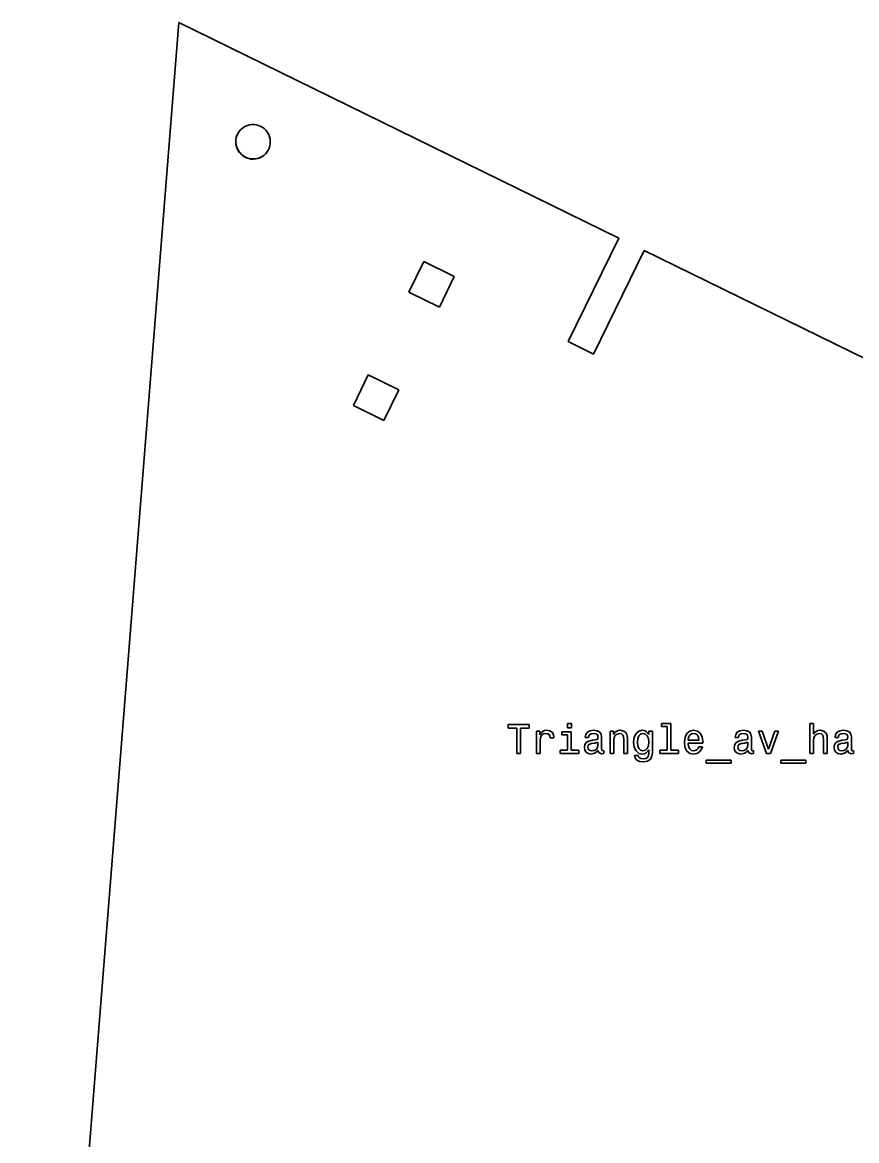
# Model space of a CAD drawing. Extents: x 182 to 477, y 14 to 402.
# Drawn here: x 183 to 327.9, y 207.9 to 401.9 of the extents above; entities that cross this region are included whole.
import ezdxf

# ---------------------------------------------------------------- set-up
doc = ezdxf.new("R2010")
doc.units = 0

msp = doc.modelspace()

# ---------------------------------------------------------------- linework, layer by layer
at = {"color": 7, "lineweight": 35}
for p, q in [((210.157959, 401.903259), (183.005249, 59.893295)), ((286.582458, 364.469208), (210.157959, 401.903259)), ((282.185242, 344.352661), (290.98291, 362.313782)), ((371.807861, 322.724304), (290.98291, 362.313782))]:
    msp.add_line(p, q, dxfattribs=at)
at = {"color": 7, "lineweight": 35, "ltscale": 0.5}
msp.add_line((286.582458, 364.469208), (277.78479, 346.508118), dxfattribs=at)
at = {"color": 7, "lineweight": 35, "ltscale": 0.1475}
for p, q in [((250.106598, 355.102936), (252.70192, 360.401459)), ((252.70192, 360.401459), (258.000427, 357.806152)), ((258.000427, 357.806152), (255.405121, 352.507629)), ((255.405121, 352.507629), (250.106598, 355.102936)), ((243.068481, 340.73407), (248.367004, 338.138733)), ((248.367004, 338.138733), (245.771683, 332.84021)), ((245.771683, 332.84021), (240.47316, 335.435516))]:
    msp.add_line(p, q, dxfattribs=at)
at = {"color": 7, "lineweight": 35, "ltscale": 0.1225}
msp.add_line((277.78479, 346.508118), (282.185242, 344.352661), dxfattribs=at)
at = {"color": 7, "lineweight": 35, "ltscale": 0.147501}
msp.add_line((240.47316, 335.435516), (243.068481, 340.73407), dxfattribs=at)
at = {"color": 7, "lineweight": 35, "ltscale": 0.092399}
msp.add_line((271.022675, 280.068787), (267.326721, 280.068787), dxfattribs=at)
at = {"color": 7, "lineweight": 35, "ltscale": 0.01513}
for p, q in [((267.326721, 280.068787), (267.326721, 279.463593)), ((271.022675, 279.463593), (271.022675, 280.068787))]:
    msp.add_line(p, q, dxfattribs=at)
at = {"color": 7, "lineweight": 35, "ltscale": 0.038004}
msp.add_line((267.326721, 279.463593), (268.846863, 279.463593), dxfattribs=at)
at = {"color": 7, "lineweight": 35, "ltscale": 0.10987}
for p, q in [((268.846863, 279.463593), (268.846863, 275.068787)), ((269.509705, 275.068787), (269.509705, 279.463593))]:
    msp.add_line(p, q, dxfattribs=at)
at = {"color": 7, "lineweight": 35, "ltscale": 0.037824}
msp.add_line((269.509705, 279.463593), (271.022675, 279.463593), dxfattribs=at)
at = {"color": 7, "lineweight": 35, "ltscale": 0.01675}
for p, q in [((278.320923, 280.241699), (277.650909, 280.241699)), ((277.650909, 279.52124), (278.320923, 279.52124))]:
    msp.add_line(p, q, dxfattribs=at)
at = {"color": 7, "lineweight": 35, "ltscale": 0.018011}
for p, q in [((277.650909, 280.241699), (277.650909, 279.52124)), ((278.320923, 279.52124), (278.320923, 280.241699))]:
    msp.add_line(p, q, dxfattribs=at)
at = {"color": 7, "lineweight": 35, "ltscale": 0.013329}
for p, q in [((293.976563, 280.241699), (293.976563, 279.708557)), ((276.3685, 275.601929), (276.3685, 275.068787)), ((279.610565, 275.068787), (279.610565, 275.601929)), ((293.666748, 275.601929), (293.666748, 275.068787)), ((296.901642, 275.068787), (296.901642, 275.601929))]:
    msp.add_line(p, q, dxfattribs=at)
at = {"color": 7, "lineweight": 35, "ltscale": 0.040706}
for p, q in [((295.604797, 280.241699), (293.976563, 280.241699)), ((278.299316, 278.807983), (276.671082, 278.807983))]:
    msp.add_line(p, q, dxfattribs=at)
at = {"color": 7, "lineweight": 35, "ltscale": 0.024856}
msp.add_line((293.976563, 279.708557), (294.970795, 279.708557), dxfattribs=at)
at = {"color": 7, "lineweight": 35, "ltscale": 0.102666}
msp.add_line((294.970795, 279.708557), (294.970795, 275.601929), dxfattribs=at)
at = {"color": 7, "lineweight": 35, "ltscale": 0.115994}
msp.add_line((295.604797, 275.601929), (295.604797, 280.241699), dxfattribs=at)
at = {"color": 7, "lineweight": 35, "ltscale": 0.129323}
msp.add_line((319.733063, 280.241699), (319.733063, 275.068787), dxfattribs=at)
at = {"color": 7, "lineweight": 35, "ltscale": 0.01585}
for p, q in [((320.367065, 280.241699), (319.733063, 280.241699)), ((272.261871, 275.068787), (272.895874, 275.068787)), ((285.035645, 275.068787), (285.669647, 275.068787)), ((319.733063, 275.068787), (320.367065, 275.068787)), ((322.103363, 275.068787), (322.737366, 275.068787))]:
    msp.add_line(p, q, dxfattribs=at)
at = {"color": 7, "lineweight": 35, "ltscale": 0.04665}
msp.add_line((320.367065, 278.375702), (320.367065, 280.241699), dxfattribs=at)
at = {"color": 7, "lineweight": 35, "ltscale": 0.096722}
for p, q in [((272.261871, 278.937683), (272.261871, 275.068787)), ((285.035645, 278.937683), (285.035645, 275.068787))]:
    msp.add_line(p, q, dxfattribs=at)
at = {"color": 7, "lineweight": 35, "ltscale": 0.01441}
msp.add_line((272.838257, 278.937683), (272.261871, 278.937683), dxfattribs=at)
at = {"color": 7, "lineweight": 35, "ltscale": 0.016031}
msp.add_line((272.838257, 278.296448), (272.838257, 278.937683), dxfattribs=at)
at = {"color": 7, "lineweight": 35, "ltscale": 0.009991}
msp.add_line((273.061584, 278.627869), (272.838257, 278.296448), dxfattribs=at)
at = {"color": 7, "lineweight": 35, "ltscale": 0.013426}
msp.add_line((272.895874, 277.280609), (272.960693, 277.813721), dxfattribs=at)
at = {"color": 7, "lineweight": 35, "ltscale": 0.010714}
msp.add_line((272.960693, 277.813721), (273.155243, 278.195587), dxfattribs=at)
at = {"color": 7, "lineweight": 35, "ltscale": 0.009319}
msp.add_line((273.34256, 278.872803), (273.061584, 278.627869), dxfattribs=at)
at = {"color": 7, "lineweight": 35, "ltscale": 0.009799}
msp.add_line((273.155243, 278.195587), (273.472229, 278.426147), dxfattribs=at)
at = {"color": 7, "lineweight": 35, "ltscale": 0.008705}
msp.add_line((273.659546, 279.016907), (273.34256, 278.872803), dxfattribs=at)
at = {"color": 7, "lineweight": 35, "ltscale": 0.01081}
msp.add_line((273.472229, 278.426147), (273.897308, 278.505371), dxfattribs=at)
at = {"color": 7, "lineweight": 35, "ltscale": 0.009298}
msp.add_line((274.026978, 279.074554), (273.659546, 279.016907), dxfattribs=at)
at = {"color": 7, "lineweight": 35, "ltscale": 0.008024}
msp.add_line((273.897308, 278.505371), (274.214294, 278.454956), dxfattribs=at)
at = {"color": 7, "lineweight": 35, "ltscale": 0.01368}
msp.add_line((274.567322, 278.988098), (274.026978, 279.074554), dxfattribs=at)
at = {"color": 7, "lineweight": 35, "ltscale": 0.006951}
msp.add_line((274.214294, 278.454956), (274.452087, 278.310852), dxfattribs=at)
at = {"color": 7, "lineweight": 35, "ltscale": 0.007104}
msp.add_line((274.452087, 278.310852), (274.596161, 278.065918), dxfattribs=at)
at = {"color": 7, "lineweight": 35, "ltscale": 0.011743}
msp.add_line((274.963593, 278.735931), (274.567322, 278.988098), dxfattribs=at)
at = {"color": 7, "lineweight": 35, "ltscale": 0.008381}
msp.add_line((274.596161, 278.065918), (274.646606, 277.734497), dxfattribs=at)
at = {"color": 7, "lineweight": 35, "ltscale": 0.016029}
msp.add_line((274.646606, 277.734497), (275.287781, 277.734497), dxfattribs=at)
at = {"color": 7, "lineweight": 35, "ltscale": 0.01202}
msp.add_line((275.201355, 278.318054), (274.963593, 278.735931), dxfattribs=at)
at = {"color": 7, "lineweight": 35, "ltscale": 0.014748}
for p, q in [((275.287781, 277.734497), (275.201355, 278.318054)), ((281.815186, 276.776276), (282.398743, 276.862732)), ((307.838257, 276.776276), (308.421814, 276.862732)), ((325.186951, 276.776276), (325.770508, 276.862732))]:
    msp.add_line(p, q, dxfattribs=at)
at = {"color": 7, "lineweight": 35, "ltscale": 0.013509}
msp.add_line((276.671082, 278.807983), (276.671082, 278.267639), dxfattribs=at)
at = {"color": 7, "lineweight": 35, "ltscale": 0.024857}
msp.add_line((276.671082, 278.267639), (277.665344, 278.267639), dxfattribs=at)
at = {"color": 7, "lineweight": 35, "ltscale": 0.066643}
msp.add_line((277.665344, 278.267639), (277.665344, 275.601929), dxfattribs=at)
at = {"color": 7, "lineweight": 35, "ltscale": 0.080151}
msp.add_line((278.299316, 275.601929), (278.299316, 278.807983), dxfattribs=at)
at = {"color": 7, "lineweight": 35, "ltscale": 0.012824}
for p, q in [((280.828156, 278.361298), (280.734497, 277.856964)), ((306.851196, 278.361298), (306.757538, 277.856964)), ((324.199921, 278.361298), (324.106262, 277.856964))]:
    msp.add_line(p, q, dxfattribs=at)
at = {"color": 7, "lineweight": 35, "ltscale": 0.001081}
for p, q in [((280.734497, 277.856964), (280.734497, 277.813721)), ((306.757538, 277.856964), (306.757538, 277.813721)), ((324.106262, 277.856964), (324.106262, 277.813721))]:
    msp.add_line(p, q, dxfattribs=at)
at = {"color": 7, "lineweight": 35, "ltscale": 0.014229}
for p, q in [((280.734497, 277.813721), (281.30365, 277.813721)), ((324.106262, 277.813721), (324.675415, 277.813721))]:
    msp.add_line(p, q, dxfattribs=at)
at = {"color": 7, "lineweight": 35, "ltscale": 0.011852}
for p, q in [((281.109131, 278.743134), (280.828156, 278.361298)), ((307.132202, 278.743134), (306.851196, 278.361298)), ((324.480896, 278.743134), (324.199921, 278.361298)), ((309.163879, 275.133606), (309.617767, 274.996735)), ((326.512604, 275.133606), (326.966492, 274.996735))]:
    msp.add_line(p, q, dxfattribs=at)
at = {"color": 7, "lineweight": 35, "ltscale": 0.012736}
for p, q in [((281.555817, 278.988098), (281.109131, 278.743134)), ((324.927582, 278.988098), (324.480896, 278.743134))]:
    msp.add_line(p, q, dxfattribs=at)
at = {"color": 7, "lineweight": 35, "ltscale": 0.00767}
for p, q in [((281.30365, 277.813721), (281.354065, 278.116333)), ((307.326721, 277.813721), (307.377136, 278.116333)), ((324.675415, 277.813721), (324.72583, 278.116333))]:
    msp.add_line(p, q, dxfattribs=at)
at = {"color": 7, "lineweight": 35, "ltscale": 0.006701}
for p, q in [((281.354065, 278.116333), (281.512573, 278.332458)), ((307.377136, 278.116333), (307.535645, 278.332458)), ((324.72583, 278.116333), (324.884338, 278.332458))]:
    msp.add_line(p, q, dxfattribs=at)
at = {"color": 7, "lineweight": 35, "ltscale": 0.00725}
for p, q in [((281.512573, 278.332458), (281.771973, 278.462158)), ((307.535645, 278.332458), (307.795013, 278.462158)), ((324.884338, 278.332458), (325.143738, 278.462158))]:
    msp.add_line(p, q, dxfattribs=at)
at = {"color": 7, "lineweight": 35, "ltscale": 0.015283}
for p, q in [((282.161011, 279.074554), (281.555817, 278.988098)), ((308.184052, 279.074554), (307.578857, 278.988098)), ((325.532776, 279.074554), (324.927582, 278.988098))]:
    msp.add_line(p, q, dxfattribs=at)
at = {"color": 7, "lineweight": 35, "ltscale": 0.009272}
for p, q in [((281.771973, 278.462158), (282.139404, 278.512573)), ((286.793579, 279.074554), (286.426147, 279.024109)), ((307.795013, 278.462158), (308.162445, 278.512573)), ((325.143738, 278.462158), (325.511169, 278.512573))]:
    msp.add_line(p, q, dxfattribs=at)
at = {"color": 7, "lineweight": 35, "ltscale": 0.008871}
for p, q in [((282.139404, 278.512573), (282.492432, 278.476563)), ((308.162445, 278.512573), (308.515472, 278.476563)), ((325.511169, 278.512573), (325.864197, 278.476563))]:
    msp.add_line(p, q, dxfattribs=at)
at = {"color": 7, "lineweight": 35, "ltscale": 0.015615}
for p, q in [((282.780579, 278.9953), (282.161011, 279.074554)), ((326.152344, 278.9953), (325.532776, 279.074554))]:
    msp.add_line(p, q, dxfattribs=at)
at = {"color": 7, "lineweight": 35, "ltscale": 0.006858}
for p, q in [((282.492432, 278.476563), (282.744568, 278.3685)), ((325.864197, 278.476563), (326.116333, 278.3685))]:
    msp.add_line(p, q, dxfattribs=at)
at = {"color": 7, "lineweight": 35, "ltscale": 0.00602}
for p, q in [((282.744568, 278.3685), (282.895874, 278.181183)), ((308.767639, 278.3685), (308.918945, 278.181183)), ((326.116333, 278.3685), (326.267639, 278.181183))]:
    msp.add_line(p, q, dxfattribs=at)
at = {"color": 7, "lineweight": 35, "ltscale": 0.012244}
for p, q in [((283.220093, 278.779175), (282.780579, 278.9953)), ((309.243134, 278.779175), (308.80365, 278.9953)), ((326.591858, 278.779175), (326.152344, 278.9953))]:
    msp.add_line(p, q, dxfattribs=at)
at = {"color": 7, "lineweight": 35, "ltscale": 0.004755}
for p, q in [((282.91748, 277.619202), (282.802216, 277.467926)), ((308.940552, 277.619202), (308.825256, 277.467926)), ((326.289246, 277.619202), (326.173981, 277.467926))]:
    msp.add_line(p, q, dxfattribs=at)
at = {"color": 7, "lineweight": 35, "ltscale": 0.006606}
for p, q in [((282.895874, 278.181183), (282.946289, 277.921814)), ((308.918945, 278.181183), (308.96936, 277.921814)), ((326.267639, 278.181183), (326.318054, 277.921814))]:
    msp.add_line(p, q, dxfattribs=at)
at = {"color": 7, "lineweight": 35, "ltscale": 0.0076}
for p, q in [((282.946289, 277.921814), (282.91748, 277.619202)), ((308.96936, 277.921814), (308.940552, 277.619202)), ((326.318054, 277.921814), (326.289246, 277.619202))]:
    msp.add_line(p, q, dxfattribs=at)
at = {"color": 7, "lineweight": 35, "ltscale": 0.010993}
for p, q in [((283.472229, 278.418945), (283.220093, 278.779175)), ((309.4953, 278.418945), (309.243134, 278.779175)), ((326.843994, 278.418945), (326.591858, 278.779175))]:
    msp.add_line(p, q, dxfattribs=at)
at = {"color": 7, "lineweight": 35, "ltscale": 0.01297}
for p, q in [((283.558716, 277.90741), (283.472229, 278.418945)), ((309.581757, 277.90741), (309.4953, 278.418945)), ((326.930481, 277.90741), (326.843994, 278.418945))]:
    msp.add_line(p, q, dxfattribs=at)
at = {"color": 7, "lineweight": 35, "ltscale": 0.050072}
for p, q in [((283.558716, 275.904541), (283.558716, 277.90741)), ((309.581757, 275.904541), (309.581757, 277.90741)), ((326.930481, 275.904541), (326.930481, 277.90741))]:
    msp.add_line(p, q, dxfattribs=at)
at = {"color": 7, "lineweight": 35, "ltscale": 0.015129}
for p, q in [((285.640808, 278.937683), (285.035645, 278.937683)), ((292.384338, 278.937683), (291.779175, 278.937683))]:
    msp.add_line(p, q, dxfattribs=at)
at = {"color": 7, "lineweight": 35, "ltscale": 0.014771}
msp.add_line((285.640808, 278.346863), (285.640808, 278.937683), dxfattribs=at)
at = {"color": 7, "lineweight": 35, "ltscale": 0.009342}
msp.add_line((285.849762, 278.656677), (285.640808, 278.346863), dxfattribs=at)
at = {"color": 7, "lineweight": 35, "ltscale": 0.01289}
for p, q in [((285.669647, 277.302216), (285.734497, 277.813721)), ((320.367065, 277.302216), (320.431885, 277.813721))]:
    msp.add_line(p, q, dxfattribs=at)
at = {"color": 7, "lineweight": 35, "ltscale": 0.010724}
msp.add_line((285.734497, 277.813721), (285.94342, 278.188385), dxfattribs=at)
at = {"color": 7, "lineweight": 35, "ltscale": 0.008811}
msp.add_line((286.116333, 278.887238), (285.849762, 278.656677), dxfattribs=at)
at = {"color": 7, "lineweight": 35, "ltscale": 0.009946}
msp.add_line((285.94342, 278.188385), (286.267639, 278.418945), dxfattribs=at)
at = {"color": 7, "lineweight": 35, "ltscale": 0.008468}
msp.add_line((286.426147, 279.024109), (286.116333, 278.887238), dxfattribs=at)
at = {"color": 7, "lineweight": 35, "ltscale": 0.01102}
msp.add_line((286.267639, 278.418945), (286.69989, 278.505371), dxfattribs=at)
at = {"color": 7, "lineweight": 35, "ltscale": 0.008831}
msp.add_line((286.69989, 278.505371), (287.045715, 278.43335), dxfattribs=at)
at = {"color": 7, "lineweight": 35, "ltscale": 0.01692}
msp.add_line((287.45639, 278.937683), (286.793579, 279.074554), dxfattribs=at)
at = {"color": 7, "lineweight": 35, "ltscale": 0.00727}
for p, q in [((287.045715, 278.43335), (287.261871, 278.238831)), ((321.743134, 278.43335), (321.95929, 278.238831))]:
    msp.add_line(p, q, dxfattribs=at)
at = {"color": 7, "lineweight": 35, "ltscale": 0.008544}
for p, q in [((287.261871, 278.238831), (287.369934, 277.914612)), ((321.95929, 278.238831), (322.067352, 277.914612))]:
    msp.add_line(p, q, dxfattribs=at)
at = {"color": 7, "lineweight": 35, "ltscale": 0.010844}
for p, q in [((287.369934, 277.914612), (287.405945, 277.48233)), ((322.067352, 277.914612), (322.103363, 277.48233))]:
    msp.add_line(p, q, dxfattribs=at)
at = {"color": 7, "lineweight": 35, "ltscale": 0.060339}
for p, q in [((287.405945, 277.48233), (287.405945, 275.068787)), ((322.103363, 277.48233), (322.103363, 275.068787))]:
    msp.add_line(p, q, dxfattribs=at)
at = {"color": 7, "lineweight": 35, "ltscale": 0.014406}
for p, q in [((287.88147, 278.548615), (287.45639, 278.937683)), ((322.578857, 278.548615), (322.153809, 278.937683))]:
    msp.add_line(p, q, dxfattribs=at)
at = {"color": 7, "lineweight": 35, "ltscale": 0.01111}
msp.add_line((288.011139, 278.123535), (287.88147, 278.548615), dxfattribs=at)
at = {"color": 7, "lineweight": 35, "ltscale": 0.012809}
for p, q in [((288.039978, 277.612), (288.011139, 278.123535)), ((322.737366, 277.612), (322.708557, 278.123535))]:
    msp.add_line(p, q, dxfattribs=at)
at = {"color": 7, "lineweight": 35, "ltscale": 0.06358}
for p, q in [((288.039978, 275.068787), (288.039978, 277.612)), ((322.737366, 275.068787), (322.737366, 277.612))]:
    msp.add_line(p, q, dxfattribs=at)
at = {"color": 7, "lineweight": 35, "ltscale": 0.021961}
msp.add_line((289.243134, 277.878601), (289.135071, 277.006836), dxfattribs=at)
at = {"color": 7, "lineweight": 35, "ltscale": 0.017965}
msp.add_line((289.552917, 278.526978), (289.243134, 277.878601), dxfattribs=at)
at = {"color": 7, "lineweight": 35, "ltscale": 0.015591}
msp.add_line((290.028442, 278.930481), (289.552917, 278.526978), dxfattribs=at)
at = {"color": 7, "lineweight": 35, "ltscale": 0.016112}
msp.add_line((289.79068, 277.006836), (289.85553, 277.648041), dxfattribs=at)
at = {"color": 7, "lineweight": 35, "ltscale": 0.012844}
for p, q in [((289.85553, 277.648041), (290.050049, 278.123535)), ((291.498169, 278.123535), (291.692688, 277.648041)), ((290.050049, 275.882904), (289.85553, 276.358398))]:
    msp.add_line(p, q, dxfattribs=at)
at = {"color": 7, "lineweight": 35, "ltscale": 0.015727}
msp.add_line((290.640808, 279.074554), (290.028442, 278.930481), dxfattribs=at)
at = {"color": 7, "lineweight": 35, "ltscale": 0.010324}
msp.add_line((290.050049, 278.123535), (290.352661, 278.404541), dxfattribs=at)
at = {"color": 7, "lineweight": 35, "ltscale": 0.010396}
msp.add_line((290.352661, 278.404541), (290.756104, 278.505371), dxfattribs=at)
at = {"color": 7, "lineweight": 35, "ltscale": 0.008559}
msp.add_line((290.979431, 279.024109), (290.640808, 279.074554), dxfattribs=at)
at = {"color": 7, "lineweight": 35, "ltscale": 0.010921}
msp.add_line((290.756104, 278.505371), (291.181152, 278.404541), dxfattribs=at)
at = {"color": 7, "lineweight": 35, "ltscale": 0.008379}
msp.add_line((291.282043, 278.880005), (290.979431, 279.024109), dxfattribs=at)
at = {"color": 7, "lineweight": 35, "ltscale": 0.010591}
msp.add_line((291.181152, 278.404541), (291.498169, 278.123535), dxfattribs=at)
at = {"color": 7, "lineweight": 35, "ltscale": 0.018892}
msp.add_line((291.779175, 278.310852), (291.282043, 278.880005), dxfattribs=at)
at = {"color": 7, "lineweight": 35, "ltscale": 0.016131}
msp.add_line((291.692688, 277.648041), (291.76474, 277.006836), dxfattribs=at)
at = {"color": 7, "lineweight": 35, "ltscale": 0.015671}
for p, q in [((291.779175, 278.937683), (291.779175, 278.310852)), ((301.07312, 276.178284), (300.446289, 276.178284))]:
    msp.add_line(p, q, dxfattribs=at)
at = {"color": 7, "lineweight": 35, "ltscale": 0.0924}
msp.add_line((292.384338, 275.241699), (292.384338, 278.937683), dxfattribs=at)
at = {"color": 7, "lineweight": 35, "ltscale": 0.021805}
msp.add_line((298.054382, 277.871399), (297.939087, 277.006836), dxfattribs=at)
at = {"color": 7, "lineweight": 35, "ltscale": 0.018284}
msp.add_line((298.378601, 278.526978), (298.054382, 277.871399), dxfattribs=at)
at = {"color": 7, "lineweight": 35, "ltscale": 0.016147}
msp.add_line((298.882904, 278.930481), (298.378601, 278.526978), dxfattribs=at)
at = {"color": 7, "lineweight": 35, "ltscale": 0.012584}
msp.add_line((298.601929, 277.352661), (298.681152, 277.849762), dxfattribs=at)
at = {"color": 7, "lineweight": 35, "ltscale": 0.010395}
msp.add_line((298.681152, 277.849762), (298.875702, 278.217224), dxfattribs=at)
at = {"color": 7, "lineweight": 35, "ltscale": 0.009258}
for p, q in [((298.875702, 278.217224), (299.171082, 278.440552)), ((299.941986, 278.440552), (300.237366, 278.217224))]:
    msp.add_line(p, q, dxfattribs=at)
at = {"color": 7, "lineweight": 35, "ltscale": 0.016781}
msp.add_line((299.538513, 279.074554), (298.882904, 278.930481), dxfattribs=at)
at = {"color": 7, "lineweight": 35, "ltscale": 0.009926}
msp.add_line((299.171082, 278.440552), (299.56012, 278.519775), dxfattribs=at)
at = {"color": 7, "lineweight": 35, "ltscale": 0.017097}
msp.add_line((300.208557, 278.937683), (299.538513, 279.074554), dxfattribs=at)
at = {"color": 7, "lineweight": 35, "ltscale": 0.00975}
msp.add_line((299.56012, 278.519775), (299.941986, 278.440552), dxfattribs=at)
at = {"color": 7, "lineweight": 35, "ltscale": 0.015707}
for p, q in [((300.712891, 278.563019), (300.208557, 278.937683)), ((289.552917, 275.479431), (290.028442, 275.068787))]:
    msp.add_line(p, q, dxfattribs=at)
at = {"color": 7, "lineweight": 35, "ltscale": 0.010231}
msp.add_line((300.237366, 278.217224), (300.41748, 277.849762), dxfattribs=at)
at = {"color": 7, "lineweight": 35, "ltscale": 0.012533}
msp.add_line((300.41748, 277.849762), (300.48233, 277.352661), dxfattribs=at)
at = {"color": 7, "lineweight": 35, "ltscale": 0.017399}
msp.add_line((301.029877, 277.94342), (300.712891, 278.563019), dxfattribs=at)
at = {"color": 7, "lineweight": 35, "ltscale": 0.020913}
msp.add_line((301.145142, 277.114899), (301.029877, 277.94342), dxfattribs=at)
at = {"color": 7, "lineweight": 35, "ltscale": 0.01423}
msp.add_line((306.757538, 277.813721), (307.326721, 277.813721), dxfattribs=at)
at = {"color": 7, "lineweight": 35, "ltscale": 0.012735}
msp.add_line((307.578857, 278.988098), (307.132202, 278.743134), dxfattribs=at)
at = {"color": 7, "lineweight": 35, "ltscale": 0.015616}
msp.add_line((308.80365, 278.9953), (308.184052, 279.074554), dxfattribs=at)
at = {"color": 7, "lineweight": 35, "ltscale": 0.006859}
msp.add_line((308.515472, 278.476563), (308.767639, 278.3685), dxfattribs=at)
at = {"color": 7, "lineweight": 35, "ltscale": 0.10315}
msp.add_line((310.784912, 278.937683), (312.218628, 275.068787), dxfattribs=at)
at = {"color": 7, "lineweight": 35, "ltscale": 0.016571}
for p, q in [((311.447754, 278.937683), (310.784912, 278.937683)), ((268.846863, 275.068787), (269.509705, 275.068787))]:
    msp.add_line(p, q, dxfattribs=at)
at = {"color": 7, "lineweight": 35, "ltscale": 0.082776}
msp.add_line((312.557251, 275.818054), (311.447754, 278.937683), dxfattribs=at)
at = {"color": 7, "lineweight": 35, "ltscale": 0.082597}
msp.add_line((313.645142, 278.937683), (312.557251, 275.818054), dxfattribs=at)
at = {"color": 7, "lineweight": 35, "ltscale": 0.102964}
msp.add_line((312.888672, 275.068787), (314.300781, 278.937683), dxfattribs=at)
at = {"color": 7, "lineweight": 35, "ltscale": 0.016391}
msp.add_line((314.300781, 278.937683), (313.645142, 278.937683), dxfattribs=at)
at = {"color": 7, "lineweight": 35, "ltscale": 0.008842}
msp.add_line((320.561584, 278.671082), (320.367065, 278.375702), dxfattribs=at)
at = {"color": 7, "lineweight": 35, "ltscale": 0.010725}
msp.add_line((320.431885, 277.813721), (320.640839, 278.188385), dxfattribs=at)
at = {"color": 7, "lineweight": 35, "ltscale": 0.008441}
msp.add_line((320.820953, 278.887238), (320.561584, 278.671082), dxfattribs=at)
at = {"color": 7, "lineweight": 35, "ltscale": 0.009945}
msp.add_line((320.640839, 278.188385), (320.965027, 278.418945), dxfattribs=at)
at = {"color": 7, "lineweight": 35, "ltscale": 0.008467}
msp.add_line((321.130737, 279.024109), (320.820953, 278.887238), dxfattribs=at)
at = {"color": 7, "lineweight": 35, "ltscale": 0.011022}
msp.add_line((320.965027, 278.418945), (321.397339, 278.505371), dxfattribs=at)
at = {"color": 7, "lineweight": 35, "ltscale": 0.009094}
msp.add_line((321.490967, 279.074554), (321.130737, 279.024109), dxfattribs=at)
at = {"color": 7, "lineweight": 35, "ltscale": 0.00883}
msp.add_line((321.397339, 278.505371), (321.743134, 278.43335), dxfattribs=at)
at = {"color": 7, "lineweight": 35, "ltscale": 0.016921}
msp.add_line((322.153809, 278.937683), (321.490967, 279.074554), dxfattribs=at)
at = {"color": 7, "lineweight": 35, "ltscale": 0.011111}
msp.add_line((322.708557, 278.123535), (322.578857, 278.548615), dxfattribs=at)
at = {"color": 7, "lineweight": 35, "ltscale": 0.055296}
msp.add_line((272.895874, 275.068787), (272.895874, 277.280609), dxfattribs=at)
at = {"color": 7, "lineweight": 35, "ltscale": 0.032421}
for p, q in [((277.665344, 275.601929), (276.3685, 275.601929)), ((296.901642, 275.601929), (295.604797, 275.601929))]:
    msp.add_line(p, q, dxfattribs=at)
at = {"color": 7, "lineweight": 35, "ltscale": 0.032781}
msp.add_line((279.610565, 275.601929), (278.299316, 275.601929), dxfattribs=at)
at = {"color": 7, "lineweight": 35, "ltscale": 0.013475}
for p, q in [((280.655243, 276.617798), (280.575989, 276.084656)), ((306.678284, 276.617798), (306.59906, 276.084656)), ((324.027008, 276.617798), (323.947754, 276.084656))]:
    msp.add_line(p, q, dxfattribs=at)
at = {"color": 7, "lineweight": 35, "ltscale": 0.012024}
for p, q in [((280.575989, 276.084656), (280.648041, 275.609131)), ((306.59906, 276.084656), (306.671082, 275.609131)), ((323.947754, 276.084656), (324.019806, 275.609131))]:
    msp.add_line(p, q, dxfattribs=at)
at = {"color": 7, "lineweight": 35, "ltscale": 0.010444}
for p, q in [((280.648041, 275.609131), (280.871399, 275.256104)), ((306.671082, 275.609131), (306.89444, 275.256104))]:
    msp.add_line(p, q, dxfattribs=at)
at = {"color": 7, "lineweight": 35, "ltscale": 0.011097}
for p, q in [((280.914612, 276.978027), (280.655243, 276.617798)), ((306.937653, 276.978027), (306.678284, 276.617798)), ((324.286377, 276.978027), (324.027008, 276.617798))]:
    msp.add_line(p, q, dxfattribs=at)
at = {"color": 7, "lineweight": 35, "ltscale": 0.012406}
for p, q in [((281.354065, 277.208557), (280.914612, 276.978027)), ((324.72583, 277.208557), (324.286377, 276.978027))]:
    msp.add_line(p, q, dxfattribs=at)
at = {"color": 7, "lineweight": 35, "ltscale": 0.006345}
for p, q in [((281.209991, 276.142273), (281.238831, 276.39444)), ((307.233032, 276.142273), (307.261871, 276.39444)), ((324.581757, 276.142273), (324.610596, 276.39444))]:
    msp.add_line(p, q, dxfattribs=at)
at = {"color": 7, "lineweight": 35, "ltscale": 0.007082}
for p, q in [((281.246033, 275.861298), (281.209991, 276.142273)), ((307.269073, 275.861298), (307.233032, 276.142273)), ((324.617798, 275.861298), (324.581757, 276.142273))]:
    msp.add_line(p, q, dxfattribs=at)
at = {"color": 7, "lineweight": 35, "ltscale": 0.005346}
for p, q in [((281.238831, 276.39444), (281.354065, 276.574554)), ((307.261871, 276.39444), (307.377136, 276.574554)), ((324.610596, 276.39444), (324.72583, 276.574554))]:
    msp.add_line(p, q, dxfattribs=at)
at = {"color": 7, "lineweight": 35, "ltscale": 0.0059}
for p, q in [((281.3685, 275.659546), (281.246033, 275.861298)), ((307.391541, 275.659546), (307.269073, 275.861298)), ((324.740265, 275.659546), (324.617798, 275.861298))]:
    msp.add_line(p, q, dxfattribs=at)
at = {"color": 7, "lineweight": 35, "ltscale": 0.015826}
for p, q in [((281.973694, 277.338257), (281.354065, 277.208557)), ((307.996735, 277.338257), (307.377136, 277.208557)), ((325.345459, 277.338257), (324.72583, 277.208557))]:
    msp.add_line(p, q, dxfattribs=at)
at = {"color": 7, "lineweight": 35, "ltscale": 0.012583}
for p, q in [((281.354065, 276.574554), (281.815186, 276.776276)), ((307.377136, 276.574554), (307.838257, 276.776276)), ((324.72583, 276.574554), (325.186951, 276.776276))]:
    msp.add_line(p, q, dxfattribs=at)
at = {"color": 7, "lineweight": 35, "ltscale": 0.005652}
for p, q in [((281.563019, 275.544312), (281.3685, 275.659546)), ((307.58606, 275.544312), (307.391541, 275.659546)), ((324.934784, 275.544312), (324.740265, 275.659546))]:
    msp.add_line(p, q, dxfattribs=at)
at = {"color": 7, "lineweight": 35, "ltscale": 0.006903}
for p, q in [((281.836792, 275.50827), (281.563019, 275.544312)), ((325.208557, 275.50827), (324.934784, 275.544312))]:
    msp.add_line(p, q, dxfattribs=at)
at = {"color": 7, "lineweight": 35, "ltscale": 0.01075}
for p, q in [((282.261871, 275.57312), (281.836792, 275.50827)), ((325.633636, 275.57312), (325.208557, 275.50827))]:
    msp.add_line(p, q, dxfattribs=at)
at = {"color": 7, "lineweight": 35, "ltscale": 0.013585}
for p, q in [((282.514038, 277.395874), (281.973694, 277.338257)), ((308.537079, 277.395874), (307.996735, 277.338257)), ((325.885803, 277.395874), (325.345459, 277.338257))]:
    msp.add_line(p, q, dxfattribs=at)
at = {"color": 7, "lineweight": 35, "ltscale": 0.009832}
for p, q in [((282.607666, 275.760437), (282.261871, 275.57312)), ((308.630737, 275.760437), (308.284912, 275.57312)), ((325.979462, 275.760437), (325.633636, 275.57312))]:
    msp.add_line(p, q, dxfattribs=at)
at = {"color": 7, "lineweight": 35, "ltscale": 0.013841}
for p, q in [((282.398743, 276.862732), (282.924683, 277.035645)), ((308.421814, 276.862732), (308.947754, 277.035645)), ((325.770508, 276.862732), (326.296448, 277.035645))]:
    msp.add_line(p, q, dxfattribs=at)
at = {"color": 7, "lineweight": 35, "ltscale": 0.018989}
for p, q in [((282.398743, 275.104797), (282.996735, 275.57312)), ((325.770508, 275.104797), (326.3685, 275.57312))]:
    msp.add_line(p, q, dxfattribs=at)
at = {"color": 7, "lineweight": 35, "ltscale": 0.007426}
for p, q in [((282.802216, 277.467926), (282.514038, 277.395874)), ((308.825256, 277.467926), (308.537079, 277.395874)), ((326.173981, 277.467926), (325.885803, 277.395874))]:
    msp.add_line(p, q, dxfattribs=at)
at = {"color": 7, "lineweight": 35, "ltscale": 0.009227}
msp.add_line((282.838257, 276.048615), (282.607666, 275.760437), dxfattribs=at)
at = {"color": 7, "lineweight": 35, "ltscale": 0.009612}
for p, q in [((282.924683, 276.423248), (282.838257, 276.048615)), ((308.947754, 276.423248), (308.861298, 276.048615)), ((326.296448, 276.423248), (326.209991, 276.048615))]:
    msp.add_line(p, q, dxfattribs=at)
at = {"color": 7, "lineweight": 35, "ltscale": 0.01531}
for p, q in [((282.924683, 277.035645), (282.924683, 276.423248)), ((308.947754, 277.035645), (308.947754, 276.423248)), ((326.296448, 277.035645), (326.296448, 276.423248))]:
    msp.add_line(p, q, dxfattribs=at)
at = {"color": 7, "lineweight": 35, "ltscale": 0.00054}
for p, q in [((282.996735, 275.57312), (282.996735, 275.551514)), ((298.601929, 276.797913), (298.601929, 276.819519)), ((309.019775, 275.57312), (309.019775, 275.551514)), ((326.3685, 275.57312), (326.3685, 275.551514))]:
    msp.add_line(p, q, dxfattribs=at)
at = {"color": 7, "lineweight": 35, "ltscale": 0.006191}
for p, q in [((282.996735, 275.551514), (283.032776, 275.306519)), ((309.019775, 275.551514), (309.055817, 275.306519)), ((326.3685, 275.551514), (326.404541, 275.306519))]:
    msp.add_line(p, q, dxfattribs=at)
at = {"color": 7, "lineweight": 35, "ltscale": 0.007261}
for p, q in [((283.594727, 275.616333), (283.558716, 275.904541)), ((309.617767, 275.616333), (309.581757, 275.904541)), ((326.966492, 275.616333), (326.930481, 275.904541))]:
    msp.add_line(p, q, dxfattribs=at)
at = {"color": 7, "lineweight": 35, "ltscale": 0.00556}
for p, q in [((283.796448, 275.522675), (283.594727, 275.616333)), ((327.168213, 275.522675), (326.966492, 275.616333))]:
    msp.add_line(p, q, dxfattribs=at)
at = {"color": 7, "lineweight": 35, "ltscale": 0.003821}
for p, q in [((283.947754, 275.544312), (283.796448, 275.522675)), ((327.319519, 275.544312), (327.168213, 275.522675))]:
    msp.add_line(p, q, dxfattribs=at)
at = {"color": 7, "lineweight": 35, "ltscale": 0.012248}
for p, q in [((283.947754, 275.054382), (283.947754, 275.544312)), ((309.970795, 275.054382), (309.970795, 275.544312)), ((327.319519, 275.054382), (327.319519, 275.544312))]:
    msp.add_line(p, q, dxfattribs=at)
at = {"color": 7, "lineweight": 35, "ltscale": 0.055836}
for p, q in [((285.669647, 275.068787), (285.669647, 277.302216)), ((320.367065, 275.068787), (320.367065, 277.302216))]:
    msp.add_line(p, q, dxfattribs=at)
at = {"color": 7, "lineweight": 35, "ltscale": 0.02214}
msp.add_line((289.135071, 277.006836), (289.243134, 276.127869), dxfattribs=at)
at = {"color": 7, "lineweight": 35, "ltscale": 0.017966}
msp.add_line((289.243134, 276.127869), (289.552917, 275.479431), dxfattribs=at)
at = {"color": 7, "lineweight": 35, "ltscale": 0.016292}
msp.add_line((289.85553, 276.358398), (289.79068, 277.006836), dxfattribs=at)
at = {"color": 7, "lineweight": 35, "ltscale": 0.010447}
msp.add_line((290.352661, 275.594727), (290.050049, 275.882904), dxfattribs=at)
at = {"color": 7, "lineweight": 35, "ltscale": 0.010354}
msp.add_line((290.756104, 275.501068), (290.352661, 275.594727), dxfattribs=at)
at = {"color": 7, "lineweight": 35, "ltscale": 0.010881}
msp.add_line((291.181152, 275.594727), (290.756104, 275.501068), dxfattribs=at)
at = {"color": 7, "lineweight": 35, "ltscale": 0.010711}
msp.add_line((291.498169, 275.882904), (291.181152, 275.594727), dxfattribs=at)
at = {"color": 7, "lineweight": 35, "ltscale": 0.01861}
msp.add_line((291.274841, 275.112), (291.779175, 275.659546), dxfattribs=at)
at = {"color": 7, "lineweight": 35, "ltscale": 0.012677}
msp.add_line((291.692688, 276.351196), (291.498169, 275.882904), dxfattribs=at)
at = {"color": 7, "lineweight": 35, "ltscale": 0.01649}
msp.add_line((291.76474, 277.006836), (291.692688, 276.351196), dxfattribs=at)
at = {"color": 7, "lineweight": 35, "ltscale": 0.013689}
msp.add_line((291.779175, 275.659546), (291.779175, 275.112), dxfattribs=at)
at = {"color": 7, "lineweight": 35, "ltscale": 0.032601}
msp.add_line((294.970795, 275.601929), (293.666748, 275.601929), dxfattribs=at)
at = {"color": 7, "lineweight": 35, "ltscale": 0.022318}
msp.add_line((297.939087, 277.006836), (298.04718, 276.120667), dxfattribs=at)
at = {"color": 7, "lineweight": 35, "ltscale": 0.018124}
msp.add_line((298.04718, 276.120667), (298.371368, 275.472229), dxfattribs=at)
at = {"color": 7, "lineweight": 35, "ltscale": 0.04701}
msp.add_line((300.48233, 277.352661), (298.601929, 277.352661), dxfattribs=at)
at = {"color": 7, "lineweight": 35, "ltscale": 0.0634}
msp.add_line((298.601929, 276.819519), (301.137939, 276.819519), dxfattribs=at)
at = {"color": 7, "lineweight": 35, "ltscale": 0.013986}
msp.add_line((298.67395, 276.243134), (298.601929, 276.797913), dxfattribs=at)
at = {"color": 7, "lineweight": 35, "ltscale": 0.011439}
msp.add_line((298.875702, 275.832458), (298.67395, 276.243134), dxfattribs=at)
at = {"color": 7, "lineweight": 35, "ltscale": 0.009986}
msp.add_line((299.185486, 275.580322), (298.875702, 275.832458), dxfattribs=at)
at = {"color": 7, "lineweight": 35, "ltscale": 0.010456}
msp.add_line((299.596161, 275.501068), (299.185486, 275.580322), dxfattribs=at)
at = {"color": 7, "lineweight": 35, "ltscale": 0.014012}
msp.add_line((300.129303, 275.673981), (299.596161, 275.501068), dxfattribs=at)
at = {"color": 7, "lineweight": 35, "ltscale": 0.00715}
msp.add_line((300.31662, 275.890106), (300.129303, 275.673981), dxfattribs=at)
at = {"color": 7, "lineweight": 35, "ltscale": 0.0079}
msp.add_line((300.446289, 276.178284), (300.31662, 275.890106), dxfattribs=at)
at = {"color": 7, "lineweight": 35, "ltscale": 0.012894}
msp.add_line((300.539978, 275.270508), (300.878571, 275.659546), dxfattribs=at)
at = {"color": 7, "lineweight": 35, "ltscale": 0.013851}
msp.add_line((300.878571, 275.659546), (301.07312, 276.178284), dxfattribs=at)
at = {"color": 7, "lineweight": 35, "ltscale": 0.007387}
msp.add_line((301.137939, 276.819519), (301.145142, 277.114899), dxfattribs=at)
at = {"color": 7, "lineweight": 35, "ltscale": 0.012407}
msp.add_line((307.377136, 277.208557), (306.937653, 276.978027), dxfattribs=at)
at = {"color": 7, "lineweight": 35, "ltscale": 0.006904}
msp.add_line((307.859863, 275.50827), (307.58606, 275.544312), dxfattribs=at)
at = {"color": 7, "lineweight": 35, "ltscale": 0.010749}
msp.add_line((308.284912, 275.57312), (307.859863, 275.50827), dxfattribs=at)
at = {"color": 7, "lineweight": 35, "ltscale": 0.018988}
msp.add_line((308.421814, 275.104797), (309.019775, 275.57312), dxfattribs=at)
at = {"color": 7, "lineweight": 35, "ltscale": 0.009226}
for p, q in [((308.861298, 276.048615), (308.630737, 275.760437)), ((326.209991, 276.048615), (325.979462, 275.760437))]:
    msp.add_line(p, q, dxfattribs=at)
at = {"color": 7, "lineweight": 35, "ltscale": 0.005561}
msp.add_line((309.819519, 275.522675), (309.617767, 275.616333), dxfattribs=at)
at = {"color": 7, "lineweight": 35, "ltscale": 0.00382}
msp.add_line((309.970795, 275.544312), (309.819519, 275.522675), dxfattribs=at)
at = {"color": 7, "lineweight": 35, "ltscale": 0.010443}
msp.add_line((324.019806, 275.609131), (324.243134, 275.256104), dxfattribs=at)
at = {"color": 7, "lineweight": 35, "ltscale": 0.081052}
msp.add_line((276.3685, 275.068787), (279.610565, 275.068787), dxfattribs=at)
at = {"color": 7, "lineweight": 35, "ltscale": 0.010596}
for p, q in [((280.871399, 275.256104), (281.231628, 275.032776)), ((306.89444, 275.256104), (307.254669, 275.032776)), ((324.243134, 275.256104), (324.603363, 275.032776))]:
    msp.add_line(p, q, dxfattribs=at)
at = {"color": 7, "lineweight": 35, "ltscale": 0.012585}
for p, q in [((281.231628, 275.032776), (281.728729, 274.953491)), ((307.254669, 275.032776), (307.75177, 274.953491)), ((324.603363, 275.032776), (325.100494, 274.953491))]:
    msp.add_line(p, q, dxfattribs=at)
at = {"color": 7, "lineweight": 35, "ltscale": 0.017172}
for p, q in [((281.728729, 274.953491), (282.398743, 275.104797)), ((325.100494, 274.953491), (325.770508, 275.104797))]:
    msp.add_line(p, q, dxfattribs=at)
at = {"color": 7, "lineweight": 35, "ltscale": 0.005097}
msp.add_line((283.032776, 275.306519), (283.140808, 275.133606), dxfattribs=at)
at = {"color": 7, "lineweight": 35, "ltscale": 0.011853}
msp.add_line((283.140808, 275.133606), (283.594727, 274.996735), dxfattribs=at)
at = {"color": 7, "lineweight": 35, "ltscale": 0.008943}
for p, q in [((283.594727, 274.996735), (283.947754, 275.054382)), ((309.617767, 274.996735), (309.970795, 275.054382)), ((326.966492, 274.996735), (327.319519, 275.054382))]:
    msp.add_line(p, q, dxfattribs=at)
at = {"color": 7, "lineweight": 35, "ltscale": 0.015851}
msp.add_line((287.405945, 275.068787), (288.039978, 275.068787), dxfattribs=at)
at = {"color": 7, "lineweight": 35, "ltscale": 0.015309}
msp.add_line((289.913147, 274.715759), (289.300781, 274.715759), dxfattribs=at)
at = {"color": 7, "lineweight": 35, "ltscale": 0.00072}
msp.add_line((289.300781, 274.715759), (289.300781, 274.686951), dxfattribs=at)
at = {"color": 7, "lineweight": 35, "ltscale": 0.011763}
msp.add_line((289.300781, 274.686951), (289.394409, 274.22583), dxfattribs=at)
at = {"color": 7, "lineweight": 35, "ltscale": 0.011254}
msp.add_line((289.394409, 274.22583), (289.682617, 273.880005), dxfattribs=at)
at = {"color": 7, "lineweight": 35, "ltscale": 0.012808}
msp.add_line((289.682617, 273.880005), (290.143707, 273.656677), dxfattribs=at)
at = {"color": 7, "lineweight": 35, "ltscale": 0.006429}
msp.add_line((289.963593, 274.463593), (289.913147, 274.715759), dxfattribs=at)
at = {"color": 7, "lineweight": 35, "ltscale": 0.006252}
msp.add_line((290.129303, 274.276276), (289.963593, 274.463593), dxfattribs=at)
at = {"color": 7, "lineweight": 35, "ltscale": 0.015687}
msp.add_line((290.028442, 275.068787), (290.640808, 274.931885), dxfattribs=at)
at = {"color": 7, "lineweight": 35, "ltscale": 0.007526}
msp.add_line((290.410278, 274.168213), (290.129303, 274.276276), dxfattribs=at)
at = {"color": 7, "lineweight": 35, "ltscale": 0.015795}
msp.add_line((290.143707, 273.656677), (290.770508, 273.577454), dxfattribs=at)
at = {"color": 7, "lineweight": 35, "ltscale": 0.009965}
msp.add_line((290.806519, 274.125), (290.410278, 274.168213), dxfattribs=at)
at = {"color": 7, "lineweight": 35, "ltscale": 0.008737}
msp.add_line((290.640808, 274.931885), (290.986633, 274.98233), dxfattribs=at)
at = {"color": 7, "lineweight": 35, "ltscale": 0.018925}
msp.add_line((290.770508, 273.577454), (291.519775, 273.685486), dxfattribs=at)
at = {"color": 7, "lineweight": 35, "ltscale": 0.011463}
msp.add_line((291.260437, 274.189819), (290.806519, 274.125), dxfattribs=at)
at = {"color": 7, "lineweight": 35, "ltscale": 0.007901}
msp.add_line((290.986633, 274.98233), (291.274841, 275.112), dxfattribs=at)
at = {"color": 7, "lineweight": 35, "ltscale": 0.008803}
msp.add_line((291.563019, 274.369934), (291.260437, 274.189819), dxfattribs=at)
at = {"color": 7, "lineweight": 35, "ltscale": 0.01455}
msp.add_line((291.519775, 273.685486), (292.016907, 273.988098), dxfattribs=at)
at = {"color": 7, "lineweight": 35, "ltscale": 0.0087}
msp.add_line((291.721527, 274.679749), (291.563019, 274.369934), dxfattribs=at)
at = {"color": 7, "lineweight": 35, "ltscale": 0.010902}
msp.add_line((291.779175, 275.112), (291.721527, 274.679749), dxfattribs=at)
at = {"color": 7, "lineweight": 35, "ltscale": 0.014907}
msp.add_line((292.016907, 273.988098), (292.297882, 274.514038), dxfattribs=at)
at = {"color": 7, "lineweight": 35, "ltscale": 0.018319}
msp.add_line((292.297882, 274.514038), (292.384338, 275.241699), dxfattribs=at)
at = {"color": 7, "lineweight": 35, "ltscale": 0.080872}
msp.add_line((293.666748, 275.068787), (296.901642, 275.068787), dxfattribs=at)
at = {"color": 7, "lineweight": 35, "ltscale": 0.016006}
msp.add_line((298.371368, 275.472229), (298.8685, 275.068787), dxfattribs=at)
at = {"color": 7, "lineweight": 35, "ltscale": 0.016568}
msp.add_line((298.8685, 275.068787), (299.516907, 274.931885), dxfattribs=at)
at = {"color": 7, "lineweight": 35, "ltscale": 0.014243}
msp.add_line((299.516907, 274.931885), (300.078857, 275.025574), dxfattribs=at)
at = {"color": 7, "lineweight": 35, "ltscale": 0.013053}
msp.add_line((300.078857, 275.025574), (300.539978, 275.270508), dxfattribs=at)
at = {"color": 7, "lineweight": 35, "ltscale": 0.012608}
for p, q in [((301.707092, 273.872803), (301.707092, 273.3685)), ((306.044281, 273.3685), (306.044281, 273.872803)), ((314.718628, 273.872803), (314.718628, 273.3685)), ((319.055817, 273.3685), (319.055817, 273.872803))]:
    msp.add_line(p, q, dxfattribs=at)
at = {"color": 7, "lineweight": 35, "ltscale": 0.10843}
for p, q in [((306.044281, 273.872803), (301.707092, 273.872803)), ((319.055817, 273.872803), (314.718628, 273.872803)), ((301.707092, 273.3685), (306.044281, 273.3685)), ((314.718628, 273.3685), (319.055817, 273.3685))]:
    msp.add_line(p, q, dxfattribs=at)
at = {"color": 7, "lineweight": 35, "ltscale": 0.017173}
msp.add_line((307.75177, 274.953491), (308.421814, 275.104797), dxfattribs=at)
at = {"color": 7, "lineweight": 35, "ltscale": 0.005098}
for p, q in [((309.055817, 275.306519), (309.163879, 275.133606)), ((326.404541, 275.306519), (326.512604, 275.133606))]:
    msp.add_line(p, q, dxfattribs=at)
at = {"color": 7, "lineweight": 35, "ltscale": 0.016751}
msp.add_line((312.218628, 275.068787), (312.888672, 275.068787), dxfattribs=at)
at = {"color": 7, "lineweight": 35}
for centre, radius, start, end in [((223.05687, 381.167969), 3.000049, 150.697442, 330.697771), ((223.072235, 381.195343), 3.000048, 150.995101, 330.3956), ((223.056961, 381.167908), 3.000049, 94.6697, 150.698371), ((223.056931, 381.167969), 2.999998, 330.697437, 94.669099)]:
    msp.add_arc(centre, radius, start, end, dxfattribs=at)

doc.saveas('drawing.dxf')
